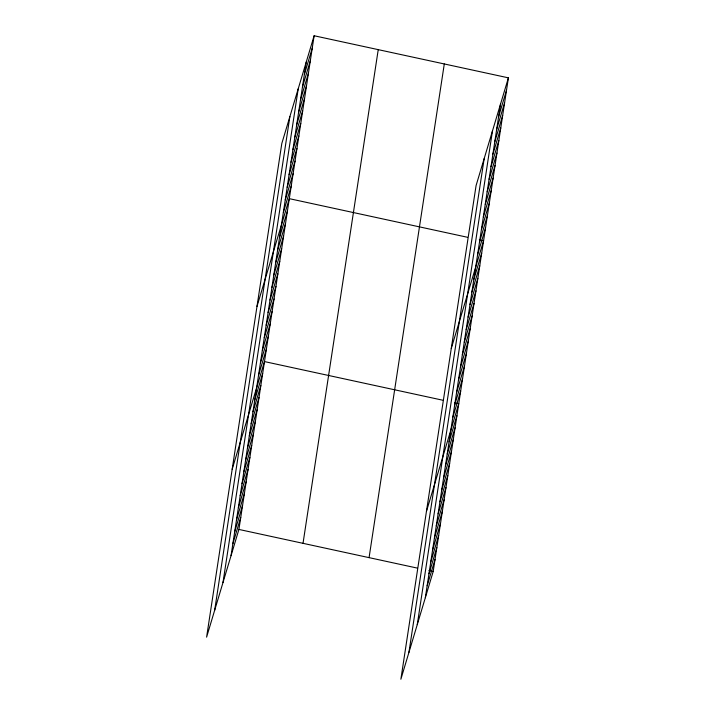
<?xml version="1.0" encoding="UTF-8"?>
<svg xmlns="http://www.w3.org/2000/svg" width="715" height="715" viewBox="0 0 715 715"><rect width="100%" height="100%" fill="white"/><g stroke="black" fill="none" stroke-linecap="round" stroke-linejoin="round"><path stroke-width="1.07" d="M214.67 610.252L289.879 116.572M222.982 582.546L298.2 88.857M231.052 555.653L306.27 61.964M314.126 35.75L281.817 143.465L206.599 637.154L238.917 529.44L314.126 35.75L508.401 77.846L433.183 571.535L400.874 679.25L476.083 185.56L508.401 77.846M303.026 543.328L378.235 49.639M369.074 557.637L444.292 63.957M408.935 652.357L484.153 158.667M417.256 624.642L492.465 130.961M425.318 597.749L500.536 104.059M304.358 74.494L312.223 48.28M302.445 87.024L310.31 60.811M300.541 99.564L308.406 73.35M298.629 112.094L306.494 85.88M296.716 124.624L304.581 98.411M294.812 137.155L302.677 110.941M292.9 149.685L300.765 123.472M290.996 162.216L298.852 136.002M289.083 174.755L296.948 148.541M287.171 187.285L295.036 161.072M285.267 199.816L293.132 173.602M283.355 212.346L291.219 186.132M256.998 306.386L289.307 198.663L467.547 237.291M279.538 237.416L287.403 211.202M277.626 249.946L285.491 223.732M275.722 262.477L283.587 236.263M273.809 275.007L281.674 248.793M271.897 287.537L279.762 261.324M269.993 300.077L277.858 273.863M268.08 312.607L275.945 286.393M266.168 325.137L274.033 298.924M264.264 337.668L272.129 311.454M262.351 350.198L270.216 323.984M260.448 362.728L268.313 336.515M258.535 375.268L266.4 349.054M232.169 469.299L264.487 361.584L442.728 400.203M254.799 399.783L262.664 373.57M252.976 411.777L260.841 385.564M251.144 423.763L259.009 397.549M249.32 435.757L257.185 409.543M247.488 447.742L255.353 421.528M245.665 459.736L253.53 433.522M243.842 471.721L251.707 445.508M242.01 483.715L249.875 457.502M240.186 495.701L248.051 469.487M238.363 507.695L246.228 481.481M236.531 519.68L244.396 493.466M234.708 531.674L242.573 505.46M232.876 543.659L240.741 517.446M498.623 116.59L506.488 90.376M496.719 129.129L504.584 102.915M494.807 141.659L502.672 115.446M492.894 154.19L500.759 127.976M490.991 166.72L498.856 140.506M489.078 179.251L496.943 153.037M487.165 191.79L495.03 165.576M485.262 204.32L493.127 178.107M483.349 216.851L491.214 190.637M481.445 229.381L489.31 203.167M479.533 241.911L487.398 215.698M477.62 254.442L485.485 228.228M451.263 348.482L483.581 240.767L479.309 239.838M473.804 279.511L481.669 253.298M471.9 292.042L479.756 265.828M469.987 304.572L477.852 278.358M468.075 317.103L475.94 290.889M466.171 329.642L474.036 303.428M464.258 342.172L472.123 315.959M462.346 354.703L470.211 328.489M460.442 367.233L468.307 341.019M458.529 379.763L466.395 353.55M456.626 392.294L464.482 366.08M454.713 404.833L462.578 378.619M452.801 417.363L460.666 391.15M426.444 511.395L458.762 403.68L454.481 402.751M449.065 441.888L456.93 415.665M447.241 453.873L455.106 427.659M445.418 465.858L453.274 439.645M443.586 477.852L451.451 451.639M441.763 489.838L449.628 463.624M439.931 501.832L447.796 475.618M438.107 513.817L445.972 487.603M436.284 525.811L444.149 499.597M434.452 537.796L442.317 511.582M432.629 549.79L440.494 523.577M430.805 561.775L438.661 535.562M428.973 573.77L436.838 547.556M427.15 585.755L435.015 559.541M238.917 529.44L417.158 568.059M428.911 570.606L433.183 571.535"/></g></svg>
